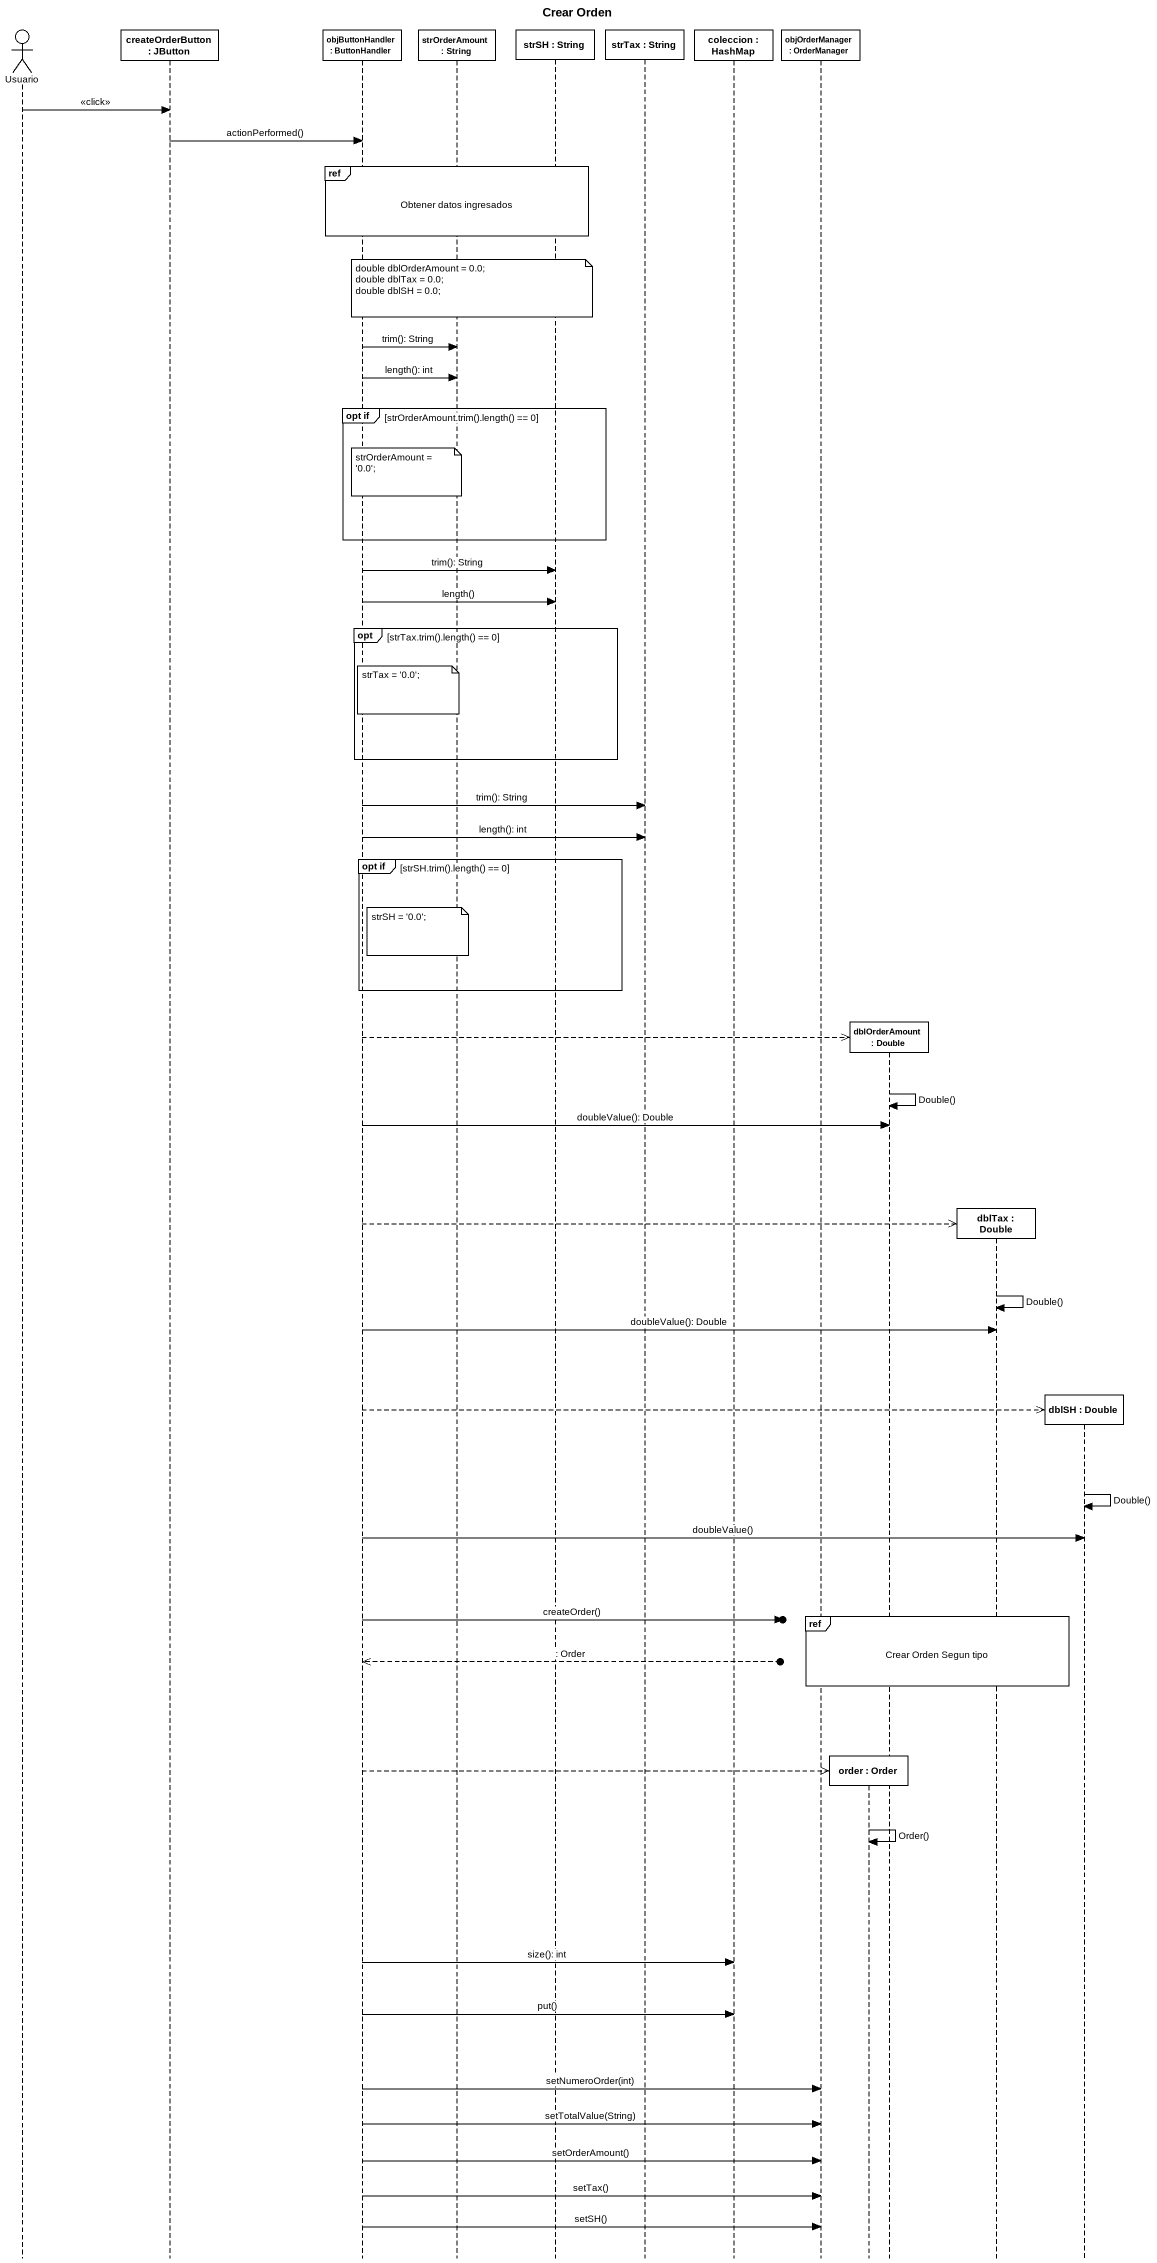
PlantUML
@startuml
title Crear Orden
hide footbox
actor Usuario
participant "createOrderButton : JButton" as createOrderButton
participant "objButtonHandler : ButtonHandler" as objButtonHandler
participant "strOrderAmount : String" as strOrderAmount
participant "strSH : String" as strSH
participant "strTax : String" as strTax
participant "coleccion : HashMap" as coleccion
participant "objOrderManager : OrderManager" as objOrderManager
participant "order : Order" as order
participant "dblOrderAmount : Double" as dblOrderAmount
participant "dblTax : Double" as dblTax
participant "dblSH : Double" as dblSH

Usuario -> createOrderButton : <<click>>
createOrderButton -> objButtonHandler : actionPerformed()
ref over objButtonHandler, strOrderAmount, strSH : Obtener datos ingresados
note over strOrderAmount
  double dblOrderAmount = 0.0;
  double dblTax = 0.0;
  double dblSH = 0.0;
end note
objButtonHandler -> strOrderAmount : trim(): String
objButtonHandler -> strOrderAmount : length(): int
group opt if [strOrderAmount.trim().length() == 0]
  note over objButtonHandler : strOrderAmount = '0.0';
end
objButtonHandler -> strSH : trim(): String
objButtonHandler -> strSH : length()
opt strTax.trim().length() == 0
  note over objButtonHandler : strTax = '0.0';
end
objButtonHandler -> strTax : trim(): String
objButtonHandler -> strTax : length(): int
group opt if [strSH.trim().length() == 0]
  note over strOrderAmount : strSH = '0.0';
end
objButtonHandler -->> dblOrderAmount **
dblOrderAmount -> dblOrderAmount : Double()
objButtonHandler -> dblOrderAmount : doubleValue(): Double
objButtonHandler -->> dblTax **
dblTax -> dblTax : Double()
objButtonHandler -> dblTax : doubleValue(): Double
objButtonHandler -->> dblSH **
dblSH -> dblSH : Double()
objButtonHandler -> dblSH : doubleValue()
ref over objOrderManager, order, dblOrderAmount, dblTax : Crear Orden Segun tipo
objButtonHandler ->o] : createOrder()
objButtonHandler <<--o] : : Order
objButtonHandler -->> order **
order -> order : Order()
objButtonHandler -> coleccion : size(): int
objButtonHandler -> coleccion : put()
objButtonHandler -> objOrderManager : setNumeroOrder(int)
objButtonHandler -> objOrderManager : setTotalValue(String)
objButtonHandler -> objOrderManager : setOrderAmount()
objButtonHandler -> objOrderManager : setTax()
objButtonHandler -> objOrderManager : setSH()
@enduml
